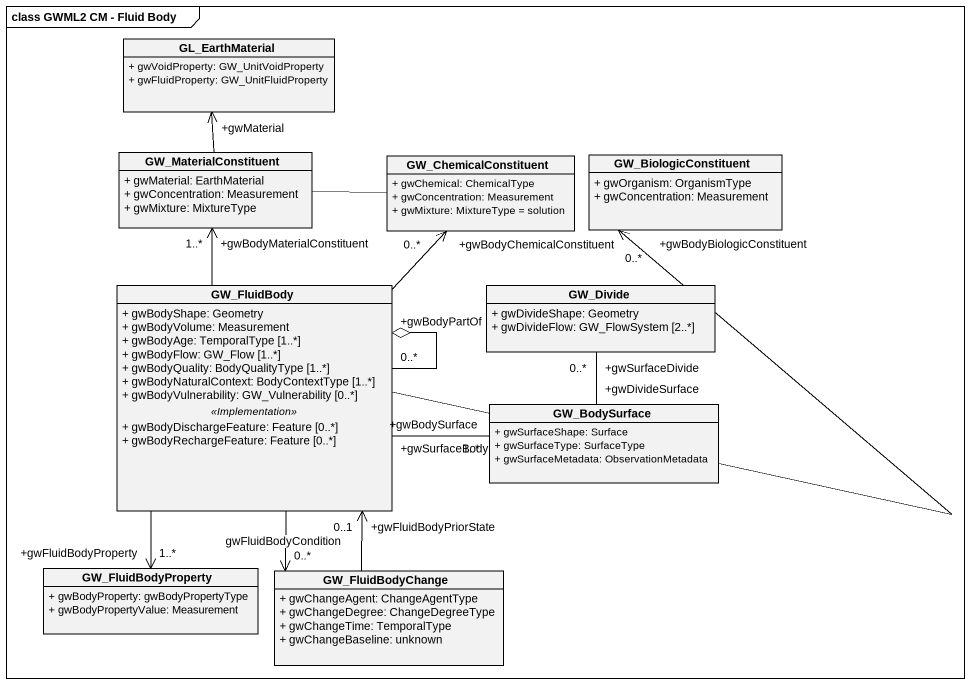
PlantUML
@startuml
mainframe class GWML2 CM - Fluid Body
hide circle
hide empty members
skinparam classAttributeIconSize 0
class GL_EarthMaterial {
  + gwVoidProperty: GW_UnitVoidProperty
  + gwFluidProperty: GW_UnitFluidProperty
}
class GW_MaterialConstituent {
  + gwMaterial: EarthMaterial
  + gwConcentration: Measurement
  + gwMixture: MixtureType
}
class GW_ChemicalConstituent {
  + gwChemical: ChemicalType
  + gwConcentration: Measurement
  + gwMixture: MixtureType = solution
}
class GW_BiologicConstituent {
  + gwOrganism: OrganismType
  + gwConcentration: Measurement
}
class GW_FluidBody {
  + gwBodyShape: Geometry
  + gwBodyVolume: Measurement
  + gwBodyAge: TemporalType [1..*]
  + gwBodyFlow: GW_Flow [1..*]
  + gwBodyQuality: BodyQualityType [1..*]
  + gwBodyNaturalContext: BodyContextType [1..*]
  + gwBodyVulnerability: GW_Vulnerability [0..*]
  .. <<Implementation>> ..
  + gwBodyDischargeFeature: Feature [0..*]
  + gwBodyRechargeFeature: Feature [0..*]
}
class GW_Divide {
  + gwDivideShape: Geometry
  + gwDivideFlow: GW_FlowSystem [2..*]
}
class GW_BodySurface {
  + gwSurfaceShape: Surface
  + gwSurfaceType: SurfaceType
  + gwSurfaceMetadata: ObservationMetadata
}
class GW_FluidBodyProperty {
  + gwBodyProperty: gwBodyPropertyType
  + gwBodyPropertyValue: Measurement
}
class GW_FluidBodyChange {
  + gwChangeAgent: ChangeAgentType
  + gwChangeDegree: ChangeDegreeType
  + gwChangeTime: TemporalType
  + gwChangeBaseline: unknown
}
GW_MaterialConstituent -up-> "+gwMaterial" GL_EarthMaterial
GW_MaterialConstituent -right- GW_ChemicalConstituent
GW_FluidBody -up-> "+gwBodyMaterialConstituent\n1..*" GW_MaterialConstituent
GW_FluidBody -up-> "+gwBodyChemicalConstituent\n0..*" GW_ChemicalConstituent
GW_FluidBody -right-> "+gwBodyBiologicConstituent\n0..*" GW_BiologicConstituent
GW_FluidBody "0..*" --o "+gwBodyPartOf" GW_FluidBody
GW_FluidBody --> "+gwFluidBodyProperty\n1..*" GW_FluidBodyProperty
GW_FluidBody --> "0..*" GW_FluidBodyChange : gwFluidBodyCondition
GW_Divide "+gwSurfaceDivide\n0..*" -- "+gwDivideSurface" GW_BodySurface
GW_BodySurface "+gwBodySurface\n1..*" -left- "+gwSurfaceBody" GW_FluidBody
GW_FluidBodyChange -up-> "+gwFluidBodyPriorState\n0..1" GW_FluidBody
@enduml
